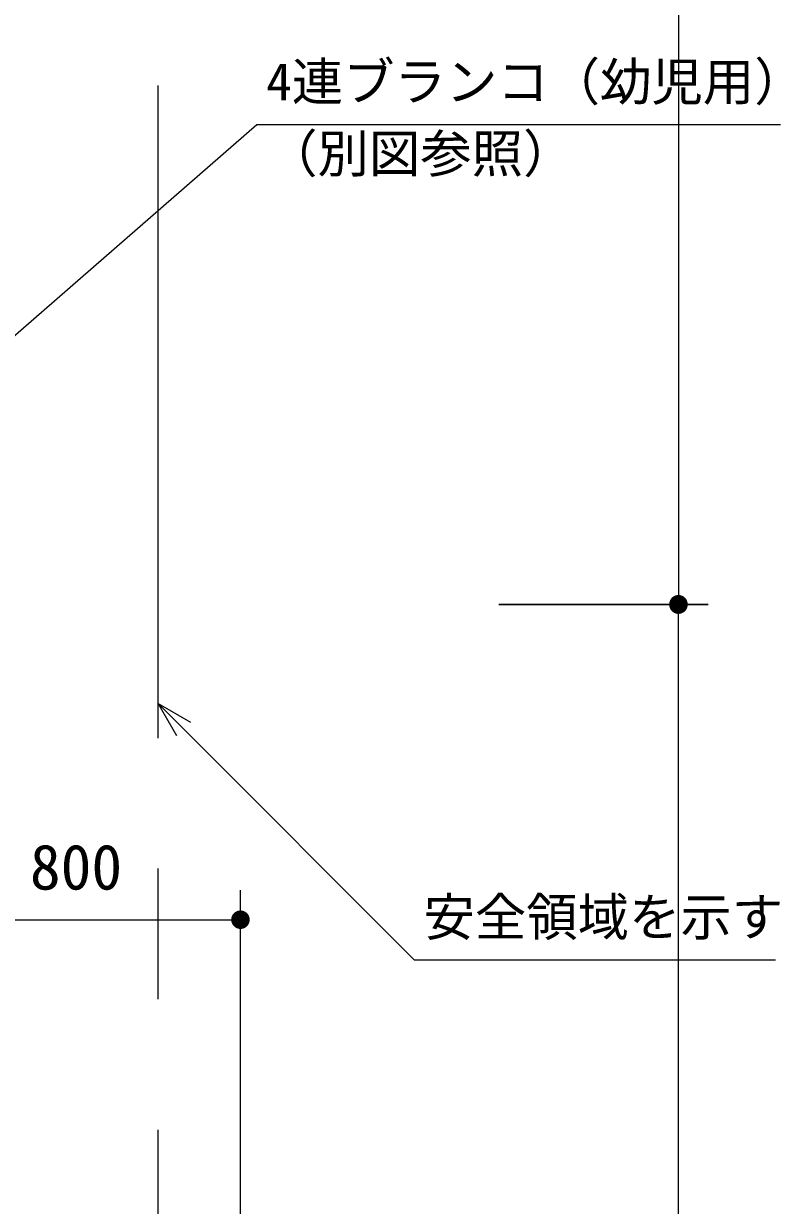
# Model space of a CAD drawing. Units: millimetres at full size; details may follow other scales. Extents: x 750 to 20250, y 750 to 14100.
# Drawn here: x 10513 to 12354, y 6376 to 9251 of the extents above; entities that cross this region are included whole.
import ezdxf
from ezdxf.enums import TextEntityAlignment as Align

# ---------------------------------------------------------------- set-up
doc = ezdxf.new("R2010")
doc.units = ezdxf.units.MM
doc.header["$LTSCALE"] = 50
doc.linetypes.add('USER1', pattern=[63.5, 31.75, -6.35, 6.35, -6.35, 6.35, -6.35])
for name, color, linetype, lineweight in [('D-SAFETY', 6, 'USER1', 13), ('D-STR-DIM\u3000寸法線、寸法値', 7, 'Continuous', 13), ('D-STR-HTXT', 7, 'Continuous', 13)]:
    doc.layers.add(name, color=color, linetype=linetype, lineweight=lineweight)
doc.styles.add('ＭＳ ゴシック', font='')
doc.styles.get('ＭＳ ゴシック').set_extended_font_data('MS Gothic')

# ---------------------------------------------------------------- blocks, each defined once
blk = doc.blocks.new('filled_dot')
at = {"color": 0, "linetype": 'Continuous', "lineweight": -2, "const_width": 1.25}
blk.add_lwpolyline([(-0.625, 0, 1), (0.625, 0, 1)], format="xyb", close=True, dxfattribs=at)

msp = doc.modelspace()

# ---------------------------------------------------------------- linework, layer by layer
at = {"layer": 'D-SAFETY'}
msp.add_line((10840.47, 4337.94), (10840.47, 11337.94), dxfattribs=at)
at = {"layer": 'D-STR-DIM\u3000寸法線、寸法値'}
for p, q in [((12106.04, 11447.94), (12106.04, 7838.44)), ((11669.03, 7838.44), (12178.04, 7838.44)), ((11669.03, 7837.44), (12178.04, 7837.44)), ((12106.04, 4227.94), (12106.04, 7837.44)), ((11040.47, 5734.08), (11040.47, 7143.17)), ((10240.47, 7071.17), (11040.47, 7071.17))]:
    msp.add_line(p, q, dxfattribs=at)
at = {"layer": 'D-STR-HTXT'}
for p, q in [((10119.06, 8168.78), (11080.54, 9005.31)), ((11080.54, 9005.31), (11098.54, 9005.31)), ((11098.54, 9005.31), (12354.01, 9005.31)), ((10885.76, 7518.14), (10840.47, 7596.59)), ((10840.47, 7596.59), (10918.92, 7551.29)), ((10840.47, 7596.59), (10902.34, 7534.71)), ((10902.34, 7534.71), (11463.35, 6973.71)), ((11463.35, 6973.71), (11481.35, 6973.71)), ((11481.35, 6973.71), (12342.1, 6973.71))]:
    msp.add_line(p, q, dxfattribs=at)

# ---------------------------------------------------------------- block references
at = {"layer": 'D-STR-DIM\u3000寸法線、寸法値', "xscale": 18, "yscale": 18}
for p, rotation in [((12106.04, 7838.44), 90), ((12106.04, 7837.44), 270), ((11040.47, 7071.17), 180)]:
    msp.add_blockref('filled_dot', p, dxfattribs=dict(at, rotation=rotation))

# ---------------------------------------------------------------- texts
at = {"layer": 'D-STR-DIM\u3000寸法線、寸法値', "style": 'ＭＳ ゴシック'}
msp.add_text('800', height=110, dxfattribs=at).set_placement((10640.47, 7199.43), align=Align.MIDDLE_CENTER)
at = {"layer": 'D-STR-HTXT', "style": 'ＭＳ ゴシック'}
for s, p in [('4連ブランコ（幼児用）', (11103.04, 9155.31)), ('（別図参照）', (11103.04, 8980.31)), ('安全領域を示す', (11485.85, 7123.71))]:
    msp.add_text(s, height=91.64, dxfattribs=at).set_placement(p, align=Align.TOP_LEFT)

doc.saveas('drawing.dxf')
